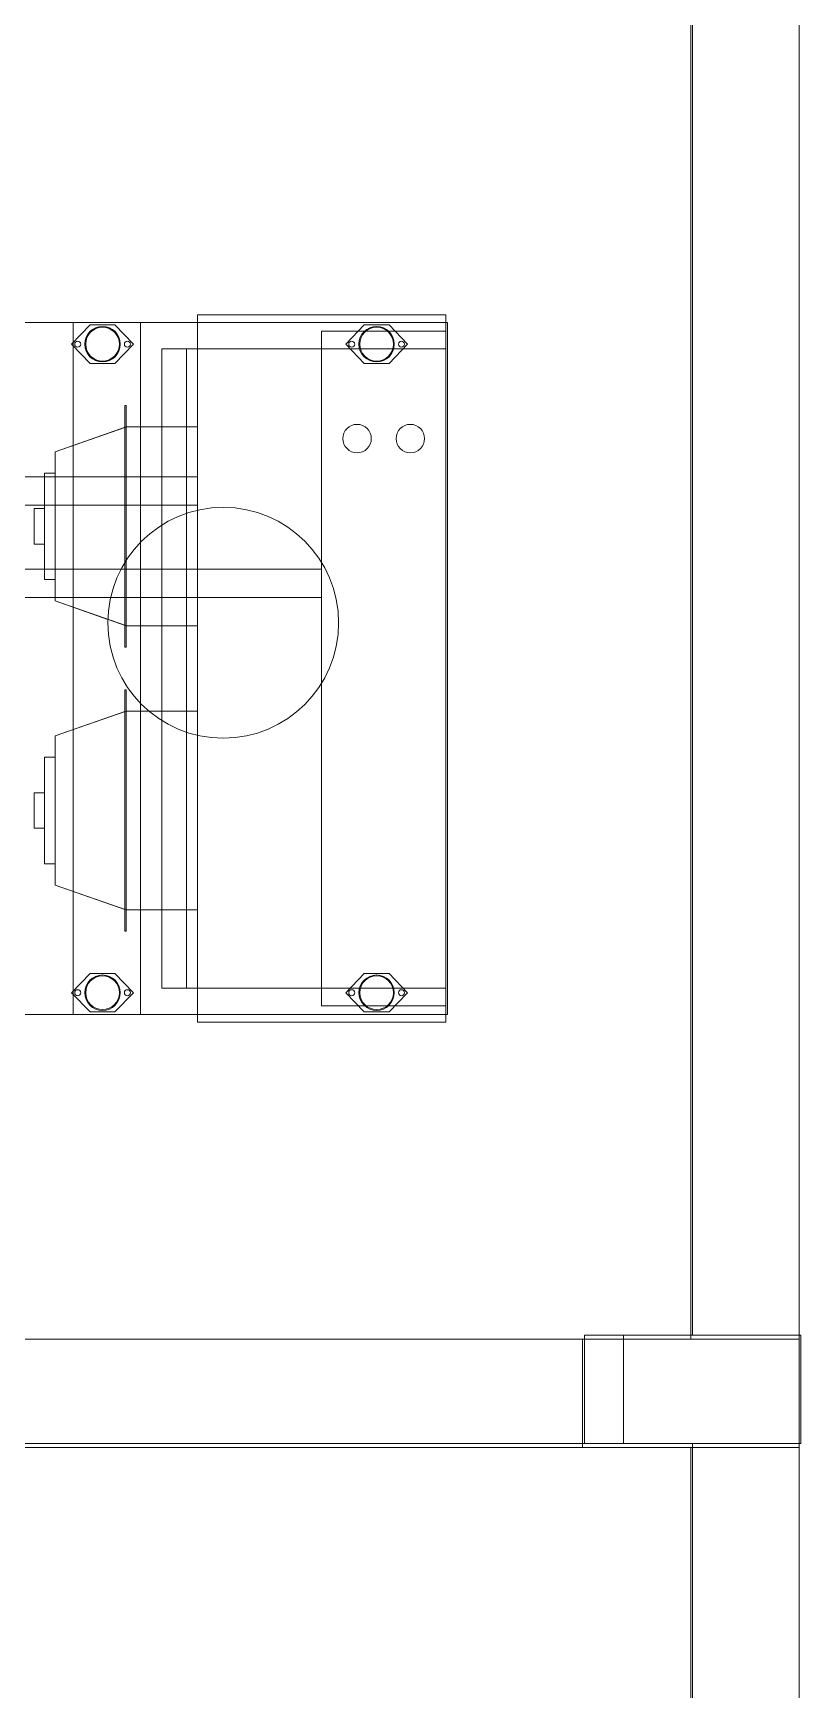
# Model space of a CAD drawing. Header units: inches. Extents: x -1128 to 651, y 96 to 845.
# Drawn here: x -969.096 to -967.141, y 699.106 to 703.322 of the extents above; entities that cross this region are included whole.
import ezdxf

# ---------------------------------------------------------------- set-up
doc = ezdxf.new("R2010")
doc.units = ezdxf.units.IN
doc.header["$MEASUREMENT"] = 0
doc.layers.add('硅胶总平面底图 工艺装置区', color=253, linetype='Continuous')

msp = doc.modelspace()

# ---------------------------------------------------------------- linework, layer by layer
at = {"color": 6, "lineweight": 0}
msp.add_lwpolyline([(-975.5391, 707.3874), (-967.1458, 707.3874), (-967.1458, 684.9151), (-975.5391, 684.9151)], close=True, dxfattribs=at)
at = {"layer": '硅胶总平面底图 工艺装置区', "color": 253, "linetype": 'Continuous', "lineweight": 0}
for p, q in [((-967.4213, 699.9983), (-967.4213, 703.419)), ((-967.4166, 700.0082), (-967.4166, 703.4289)), ((-967.1458, 699.9983), (-967.1458, 703.419)), ((-968.6776, 702.6056), (-968.6776, 701.9584)), ((-968.6776, 702.6056), (-968.6776, 701.9584)), ((-968.6776, 700.8051), (-968.6776, 702.6056)), ((-968.6776, 700.8051), (-968.6776, 702.6056)), ((-968.045, 702.6056), (-968.6776, 702.6056)), ((-968.045, 702.6056), (-968.6776, 702.6056)), ((-968.6776, 702.6056), (-968.045, 702.6056)), ((-968.6776, 702.6056), (-968.045, 702.6056)), ((-968.6776, 702.6056), (-968.6776, 702.1078)), ((-968.6776, 702.6056), (-968.6776, 702.1078)), ((-968.045, 702.6056), (-968.6776, 702.6056)), ((-968.045, 702.6056), (-968.6776, 702.6056)), ((-968.045, 702.6056), (-968.045, 700.8051)), ((-968.045, 702.6056), (-968.045, 700.8051)), ((-968.045, 702.564), (-968.045, 702.6056)), ((-968.045, 702.564), (-968.045, 702.6056)), ((-968.045, 702.564), (-968.045, 702.6056)), ((-968.045, 702.564), (-968.045, 702.6056)), ((-968.0404, 702.5857), (-969.3375, 702.5857)), ((-969.3375, 702.5857), (-968.0404, 702.5857)), ((-969.3375, 702.5857), (-968.994, 702.5857)), ((-969.3375, 702.5857), (-968.994, 702.5857)), ((-968.994, 702.5857), (-969.3375, 702.5857)), ((-969.3375, 702.5857), (-968.994, 702.5857)), ((-969.3375, 702.5857), (-968.8223, 702.5857)), ((-969.3375, 702.5857), (-968.8223, 702.5857)), ((-969.3375, 702.5857), (-968.994, 702.5857)), ((-969.3375, 702.5857), (-968.994, 702.5857)), ((-968.9506, 702.5794), (-968.9976, 702.5306)), ((-968.9506, 702.5794), (-968.9976, 702.5306)), ((-968.994, 700.825), (-968.994, 702.5857)), ((-968.994, 700.825), (-968.994, 702.5857)), ((-968.994, 702.5857), (-968.8223, 702.5857)), ((-968.994, 702.5857), (-968.8223, 702.5857)), ((-968.994, 702.5857), (-968.994, 702.2725)), ((-968.994, 702.5857), (-968.994, 702.2725)), ((-968.8223, 702.5857), (-968.994, 702.5857)), ((-968.8223, 702.5857), (-968.994, 702.5857)), ((-968.994, 702.5857), (-968.8223, 702.5857)), ((-968.994, 702.5857), (-968.8223, 702.5857)), ((-968.994, 702.5857), (-968.994, 702.2725)), ((-968.994, 702.5857), (-968.994, 702.2725)), ((-968.8873, 702.5794), (-968.9506, 702.5794)), ((-968.8873, 702.5794), (-968.9506, 702.5794)), ((-968.8403, 702.5306), (-968.8873, 702.5794)), ((-968.8403, 702.5306), (-968.8873, 702.5794)), ((-968.8223, 702.32), (-968.8223, 702.5857)), ((-968.8223, 702.32), (-968.8223, 702.5857)), ((-968.8223, 702.5857), (-968.6776, 702.5857)), ((-968.8223, 702.5857), (-968.6776, 702.5857)), ((-968.8223, 702.5857), (-968.6776, 702.5857)), ((-968.8223, 702.5857), (-968.6776, 702.5857)), ((-968.8223, 702.32), (-968.8223, 702.5857)), ((-968.8223, 702.32), (-968.8223, 702.5857)), ((-968.6776, 702.5857), (-968.045, 702.5857)), ((-968.6776, 702.5857), (-968.045, 702.5857)), ((-968.3613, 702.564), (-968.3613, 700.8467)), ((-968.3613, 702.564), (-968.3613, 700.8467)), ((-968.3613, 700.8467), (-968.3613, 702.564)), ((-968.3613, 700.8467), (-968.3613, 702.564)), ((-968.045, 702.564), (-968.3613, 702.564)), ((-968.045, 702.564), (-968.3613, 702.564)), ((-968.3613, 702.564), (-968.045, 702.564)), ((-968.3613, 702.564), (-968.045, 702.564)), ((-968.3613, 702.564), (-968.3613, 701.9752)), ((-968.3613, 702.564), (-968.3613, 701.9752)), ((-968.045, 702.564), (-968.3613, 702.564)), ((-968.045, 702.564), (-968.3613, 702.564)), ((-968.2528, 702.5794), (-968.2998, 702.5306)), ((-968.2528, 702.5794), (-968.2998, 702.5306)), ((-968.1896, 702.5794), (-968.2528, 702.5794)), ((-968.1896, 702.5794), (-968.2528, 702.5794)), ((-968.1426, 702.5306), (-968.1896, 702.5794)), ((-968.1426, 702.5306), (-968.1896, 702.5794)), ((-968.045, 702.5857), (-968.0404, 702.5857)), ((-968.045, 702.5857), (-968.0404, 702.5857)), ((-968.045, 702.5857), (-968.0404, 702.5857)), ((-968.045, 702.5857), (-968.0404, 702.5857)), ((-968.045, 700.8467), (-968.045, 702.564)), ((-968.045, 700.8467), (-968.045, 702.564)), ((-968.045, 702.564), (-968.045, 700.8467)), ((-968.045, 702.564), (-968.045, 700.8467)), ((-968.045, 700.8467), (-968.045, 702.564)), ((-968.045, 700.8467), (-968.045, 702.564)), ((-968.045, 700.8467), (-968.045, 702.564)), ((-968.045, 700.8467), (-968.045, 702.564)), ((-968.0404, 700.825), (-968.0404, 702.5857)), ((-968.0404, 700.825), (-968.0404, 702.5857)), ((-968.0404, 702.5857), (-968.0404, 700.825)), ((-968.0404, 702.5857), (-968.0404, 700.825)), ((-968.0404, 702.5857), (-968.0404, 700.825)), ((-968.0404, 702.5857), (-968.0404, 700.825)), ((-968.9976, 702.5306), (-968.9506, 702.4818)), ((-968.9976, 702.5306), (-968.9506, 702.4818)), ((-968.8873, 702.4818), (-968.8403, 702.5306)), ((-968.8873, 702.4818), (-968.8403, 702.5306)), ((-968.7048, 702.5188), (-968.768, 702.5188)), ((-968.7048, 702.5188), (-968.768, 702.5188)), ((-968.768, 702.5188), (-968.045, 702.5188)), ((-968.768, 702.5188), (-968.045, 702.5188)), ((-968.768, 700.8919), (-968.768, 702.5188)), ((-968.768, 700.8919), (-968.768, 702.5188)), ((-968.045, 702.5188), (-968.768, 702.5188)), ((-968.045, 702.5188), (-968.768, 702.5188)), ((-968.768, 702.5188), (-968.768, 702.32)), ((-968.768, 702.5188), (-968.768, 702.32)), ((-968.768, 702.5188), (-968.768, 702.32)), ((-968.768, 702.32), (-968.768, 702.5188)), ((-968.7048, 702.5188), (-968.768, 702.5188)), ((-968.7048, 702.5188), (-968.768, 702.5188)), ((-968.7048, 702.32), (-968.7048, 702.5188)), ((-968.7048, 702.5188), (-968.7048, 702.32)), ((-968.7048, 702.5188), (-968.6776, 702.5188)), ((-968.6776, 702.5188), (-968.7048, 702.5188)), ((-968.7048, 702.5188), (-968.6776, 702.5188)), ((-968.6776, 702.5188), (-968.7048, 702.5188)), ((-968.7048, 702.32), (-968.7048, 702.5188)), ((-968.7048, 702.5188), (-968.7048, 702.32)), ((-968.6776, 702.5188), (-968.045, 702.5188)), ((-968.045, 702.5188), (-968.6776, 702.5188)), ((-968.2998, 702.5306), (-968.2528, 702.4818)), ((-968.2998, 702.5306), (-968.2528, 702.4818)), ((-968.1896, 702.4818), (-968.1426, 702.5306)), ((-968.1896, 702.4818), (-968.1426, 702.5306)), ((-968.045, 700.8919), (-968.045, 702.5188)), ((-968.045, 700.8919), (-968.045, 702.5188)), ((-968.045, 702.5188), (-968.045, 700.8919)), ((-968.045, 700.8919), (-968.045, 702.5188)), ((-968.045, 702.5188), (-968.045, 700.8919)), ((-968.045, 702.5188), (-968.045, 700.8919)), ((-968.9506, 702.4818), (-968.8873, 702.4818)), ((-968.9506, 702.4818), (-968.8873, 702.4818)), ((-968.2528, 702.4818), (-968.1896, 702.4818)), ((-968.2528, 702.4818), (-968.1896, 702.4818)), ((-968.862, 701.9584), (-968.862, 702.3742)), ((-968.862, 702.3742), (-968.862, 701.7596)), ((-968.862, 701.9584), (-968.862, 702.3742)), ((-968.862, 702.3742), (-968.862, 701.7596)), ((-968.862, 701.7596), (-968.862, 702.3742)), ((-968.862, 701.7596), (-968.862, 702.3742)), ((-968.862, 702.3742), (-968.8584, 702.3742)), ((-968.862, 702.3742), (-968.8584, 702.3742)), ((-968.862, 701.9752), (-968.862, 702.3742)), ((-968.862, 701.9752), (-968.862, 702.3742)), ((-968.862, 702.3742), (-968.8584, 702.3742)), ((-968.8584, 701.7596), (-968.8584, 702.3742)), ((-968.8584, 702.3742), (-968.8584, 701.9584)), ((-968.8584, 701.9584), (-968.8584, 702.3742)), ((-968.8584, 702.3742), (-968.8584, 701.7596)), ((-968.8584, 702.3742), (-968.8584, 701.7596)), ((-968.8584, 701.7596), (-968.8584, 702.3742)), ((-968.8584, 702.3742), (-968.8584, 701.9809)), ((-968.8584, 701.9809), (-968.8584, 702.3742)), ((-969.0392, 702.2567), (-968.8584, 702.32)), ((-969.0392, 702.2567), (-968.862, 702.3187)), ((-969.0392, 702.2567), (-968.862, 702.3187)), ((-968.862, 702.3187), (-968.8584, 702.32)), ((-968.8584, 702.32), (-968.8584, 701.8138)), ((-968.8584, 702.32), (-968.8584, 701.8138)), ((-968.8584, 702.32), (-968.8584, 701.8138)), ((-968.8584, 702.32), (-968.8584, 701.8138)), ((-968.8584, 702.32), (-968.6776, 702.32)), ((-968.8584, 702.32), (-968.6776, 702.32)), ((-968.8584, 702.32), (-968.6776, 702.32)), ((-968.8223, 701.8138), (-968.8223, 702.32)), ((-968.8223, 701.8138), (-968.8223, 702.32)), ((-968.768, 702.32), (-968.768, 701.8138)), ((-968.768, 702.32), (-968.768, 701.8138)), ((-968.7048, 701.8138), (-968.7048, 702.32)), ((-968.7048, 702.32), (-968.7048, 701.8138)), ((-968.6776, 702.32), (-968.6776, 701.8138)), ((-968.6776, 701.8138), (-968.6776, 702.32)), ((-968.6776, 702.32), (-968.6776, 701.8138)), ((-968.6776, 701.8138), (-968.6776, 702.32)), ((-969.0392, 701.8771), (-969.0392, 702.2567)), ((-969.0392, 702.2567), (-969.0392, 701.8771)), ((-969.0392, 701.9584), (-969.0392, 702.2567)), ((-969.0392, 702.2567), (-969.0392, 701.8771)), ((-969.0392, 701.8771), (-969.0392, 702.2567)), ((-969.0392, 702.2567), (-969.0392, 702.0669)), ((-969.0392, 701.9584), (-969.0392, 702.2567)), ((-969.0392, 702.2567), (-969.0392, 702.0669)), ((-968.994, 702.2725), (-968.994, 701.8613)), ((-968.994, 702.2725), (-968.994, 701.8613)), ((-969.2651, 702.1933), (-969.0663, 702.1933)), ((-969.2651, 702.1933), (-969.0663, 702.1933)), ((-969.0663, 701.9313), (-969.0663, 702.2025)), ((-969.0663, 701.9313), (-969.0663, 702.2025)), ((-969.0663, 701.9584), (-969.0663, 702.2025)), ((-969.0663, 702.2025), (-969.0663, 701.9313)), ((-969.0663, 701.9584), (-969.0663, 702.2025)), ((-969.0663, 702.2025), (-969.0663, 701.9313)), ((-969.0663, 702.2025), (-969.0392, 702.2025)), ((-969.0663, 702.2025), (-969.0392, 702.2025)), ((-969.0663, 701.9584), (-969.0663, 702.2025)), ((-969.0663, 701.9584), (-969.0663, 702.2025)), ((-969.0663, 702.2025), (-969.0392, 702.2025)), ((-969.0663, 702.1933), (-968.6776, 702.1933)), ((-969.0392, 702.2025), (-969.0392, 701.9313)), ((-969.0392, 701.9313), (-969.0392, 702.2025)), ((-969.0392, 702.2025), (-969.0392, 701.9313)), ((-969.0392, 701.9313), (-969.0392, 702.2025)), ((-968.6776, 702.1933), (-968.6776, 702.121)), ((-968.6776, 702.121), (-968.6776, 702.1933)), ((-969.1159, 702.121), (-969.0663, 702.121)), ((-969.1159, 702.121), (-969.0663, 702.121)), ((-969.0934, 702.0217), (-969.0934, 702.1121)), ((-969.0934, 702.1121), (-969.0934, 702.0217)), ((-969.0934, 702.0217), (-969.0934, 702.1121)), ((-969.0934, 702.1121), (-969.0934, 702.0217)), ((-969.0934, 702.0217), (-969.0934, 702.1121)), ((-969.0934, 702.0217), (-969.0934, 702.1121)), ((-969.0934, 702.1121), (-969.0663, 702.1121)), ((-969.0934, 702.1121), (-969.0663, 702.1121)), ((-969.0934, 702.0217), (-969.0934, 702.1121)), ((-969.0934, 702.0217), (-969.0934, 702.1121)), ((-969.0934, 702.1121), (-969.0663, 702.1121)), ((-969.0663, 702.121), (-968.6776, 702.121)), ((-969.0663, 702.1121), (-969.0663, 702.0217)), ((-969.0663, 702.0217), (-969.0663, 702.1121)), ((-969.0663, 702.1121), (-969.0663, 702.0217)), ((-969.0663, 702.0217), (-969.0663, 702.1121)), ((-969.0392, 702.0669), (-969.0392, 701.9584)), ((-969.0392, 702.0669), (-969.0392, 701.9584)), ((-969.0934, 702.0217), (-969.0663, 702.0217)), ((-969.0934, 702.0217), (-969.0663, 702.0217)), ((-969.0934, 702.0217), (-969.0663, 702.0217)), ((-969.4007, 701.9584), (-968.3613, 701.9584)), ((-969.4007, 701.9584), (-968.8716, 701.9584)), ((-969.0663, 701.9313), (-969.0663, 701.9584)), ((-969.0663, 701.9313), (-969.0663, 701.9584)), ((-969.0663, 701.9313), (-969.0392, 701.9313)), ((-969.0663, 701.9313), (-969.0392, 701.9313)), ((-969.0392, 701.8861), (-969.0392, 701.9584)), ((-969.0392, 701.9584), (-969.0392, 701.8861)), ((-968.862, 701.8861), (-968.862, 701.9584)), ((-968.862, 701.8861), (-968.862, 701.9584)), ((-968.8584, 701.9584), (-968.8584, 701.8861)), ((-968.8584, 701.8861), (-968.8584, 701.9584)), ((-968.6776, 701.9584), (-968.6776, 701.8861)), ((-968.6776, 701.9584), (-968.6776, 701.8861)), ((-968.3613, 701.9584), (-968.3613, 701.8861)), ((-968.3613, 701.8861), (-968.3613, 701.9584)), ((-969.4007, 701.8861), (-968.3613, 701.8861)), ((-969.4007, 701.8861), (-968.8982, 701.8861)), ((-969.0392, 701.8771), (-969.0392, 701.8861)), ((-969.0392, 701.8861), (-969.0392, 701.8771)), ((-969.0392, 701.8771), (-969.0392, 701.8861)), ((-969.0392, 701.8861), (-969.0392, 701.8771)), ((-969.0392, 701.8771), (-968.8584, 701.8138)), ((-969.0392, 701.8771), (-968.862, 701.8151)), ((-969.0392, 701.8771), (-968.9053, 701.8302)), ((-968.862, 701.7596), (-968.862, 701.8861)), ((-968.862, 701.7596), (-968.862, 701.8861)), ((-968.8584, 701.8861), (-968.8584, 701.7596)), ((-968.8584, 701.7596), (-968.8584, 701.8861)), ((-968.6776, 701.8861), (-968.6776, 700.8051)), ((-968.6776, 701.8861), (-968.6776, 700.8051)), ((-968.994, 701.8613), (-968.994, 701.5494)), ((-968.994, 701.8613), (-968.994, 701.5494)), ((-968.994, 701.8613), (-968.994, 701.5494)), ((-968.994, 701.8613), (-968.994, 701.5494)), ((-968.862, 701.8151), (-968.8584, 701.8138)), ((-968.8584, 701.8138), (-968.6776, 701.8138)), ((-968.8584, 701.8138), (-968.6776, 701.8138)), ((-968.8223, 701.5969), (-968.8223, 701.8138)), ((-968.8223, 701.5969), (-968.8223, 701.8138)), ((-968.768, 701.8138), (-968.768, 701.5969)), ((-968.768, 701.8138), (-968.768, 701.5969)), ((-968.7048, 701.5969), (-968.7048, 701.8138)), ((-968.7048, 701.8138), (-968.7048, 701.5969)), ((-968.862, 701.7596), (-968.8584, 701.7596)), ((-968.862, 701.7596), (-968.8584, 701.7596)), ((-968.3613, 701.6679), (-968.3613, 700.8467)), ((-968.3613, 701.6679), (-968.3613, 700.8467)), ((-968.862, 701.0365), (-968.862, 701.6511)), ((-968.862, 701.0365), (-968.862, 701.6511)), ((-968.862, 701.0365), (-968.862, 701.6511)), ((-968.862, 701.6511), (-968.862, 701.0365)), ((-968.862, 701.0365), (-968.862, 701.6511)), ((-968.862, 701.6511), (-968.862, 701.0365)), ((-968.862, 701.6511), (-968.8584, 701.6511)), ((-968.862, 701.6511), (-968.8584, 701.6511)), ((-968.862, 701.0365), (-968.862, 701.6511)), ((-968.862, 701.0365), (-968.862, 701.6511)), ((-968.862, 701.6511), (-968.8584, 701.6511)), ((-968.8584, 701.0365), (-968.8584, 701.6511)), ((-968.8584, 701.6511), (-968.8584, 701.0365)), ((-968.8584, 701.0365), (-968.8584, 701.6511)), ((-968.8584, 701.6511), (-968.8584, 701.0365)), ((-968.8584, 701.6511), (-968.8584, 701.0365)), ((-968.8584, 701.0365), (-968.8584, 701.6511)), ((-968.8584, 701.6511), (-968.8584, 701.0365)), ((-968.8584, 701.0365), (-968.8584, 701.6511)), ((-969.0392, 701.5336), (-968.8584, 701.5969)), ((-969.0392, 701.5336), (-968.862, 701.5956)), ((-969.0392, 701.5336), (-968.862, 701.5956)), ((-968.862, 701.5956), (-968.8584, 701.5969)), ((-968.8584, 701.0907), (-968.8584, 701.5969)), ((-968.8584, 701.0907), (-968.8584, 701.5969)), ((-968.8584, 701.5969), (-968.8584, 701.0907)), ((-968.8584, 701.5969), (-968.8584, 701.0907)), ((-968.8584, 701.5969), (-968.6776, 701.5969)), ((-968.8584, 701.5969), (-968.6776, 701.5969)), ((-968.8584, 701.5969), (-968.8009, 701.5969)), ((-968.8223, 701.5969), (-968.8223, 701.6167)), ((-968.8223, 701.5969), (-968.8223, 701.6167)), ((-968.8223, 701.0907), (-968.8223, 701.5969)), ((-968.8223, 701.0907), (-968.8223, 701.5969)), ((-968.768, 701.5969), (-968.768, 701.0907)), ((-968.768, 701.5969), (-968.768, 701.0907)), ((-968.7048, 701.0907), (-968.7048, 701.5969)), ((-968.7048, 701.5969), (-968.7048, 701.0907)), ((-968.6776, 701.5969), (-968.6776, 701.0907)), ((-968.6776, 701.0907), (-968.6776, 701.5969)), ((-968.6776, 701.5969), (-968.6776, 701.0907)), ((-968.6776, 701.0907), (-968.6776, 701.5969)), ((-968.994, 701.5494), (-968.994, 701.1382)), ((-968.994, 701.5494), (-968.994, 701.1382)), ((-969.0392, 701.154), (-969.0392, 701.5336)), ((-969.0392, 701.5336), (-969.0392, 701.154)), ((-969.0392, 701.154), (-969.0392, 701.5336)), ((-969.0392, 701.5336), (-969.0392, 701.154)), ((-969.0392, 701.154), (-969.0392, 701.5336)), ((-969.0392, 701.5336), (-969.0392, 701.3438)), ((-969.0392, 701.154), (-969.0392, 701.5336)), ((-969.0392, 701.5336), (-969.0392, 701.3438)), ((-968.6776, 701.5353), (-968.6776, 700.8051)), ((-968.6776, 701.5353), (-968.6776, 700.8051)), ((-969.0663, 701.2082), (-969.0663, 701.4794)), ((-969.0663, 701.2082), (-969.0663, 701.4794)), ((-969.0663, 701.2082), (-969.0663, 701.4794)), ((-969.0663, 701.4794), (-969.0663, 701.2082)), ((-969.0663, 701.2082), (-969.0663, 701.4794)), ((-969.0663, 701.4794), (-969.0663, 701.2082)), ((-969.0663, 701.4794), (-969.0392, 701.4794)), ((-969.0663, 701.4794), (-969.0392, 701.4794)), ((-969.0663, 701.2082), (-969.0663, 701.4794)), ((-969.0663, 701.2082), (-969.0663, 701.4794)), ((-969.0663, 701.4794), (-969.0392, 701.4794)), ((-969.0392, 701.4794), (-969.0392, 701.2082)), ((-969.0392, 701.2082), (-969.0392, 701.4794)), ((-969.0392, 701.4794), (-969.0392, 701.2082)), ((-969.0392, 701.2082), (-969.0392, 701.4794)), ((-969.0934, 701.2986), (-969.0934, 701.389)), ((-969.0934, 701.389), (-969.0934, 701.2986)), ((-969.0934, 701.2986), (-969.0934, 701.389)), ((-969.0934, 701.389), (-969.0934, 701.2986)), ((-969.0934, 701.2986), (-969.0934, 701.389)), ((-969.0934, 701.2986), (-969.0934, 701.389)), ((-969.0934, 701.389), (-969.0663, 701.389)), ((-969.0934, 701.389), (-969.0663, 701.389)), ((-969.0934, 701.2986), (-969.0934, 701.389)), ((-969.0934, 701.2986), (-969.0934, 701.389)), ((-969.0934, 701.389), (-969.0663, 701.389)), ((-969.0663, 701.389), (-969.0663, 701.2986)), ((-969.0663, 701.2986), (-969.0663, 701.389)), ((-969.0663, 701.389), (-969.0663, 701.2986)), ((-969.0663, 701.2986), (-969.0663, 701.389)), ((-969.0392, 701.3438), (-969.0392, 701.154)), ((-969.0392, 701.3438), (-969.0392, 701.154)), ((-969.0934, 701.2986), (-969.0663, 701.2986)), ((-969.0934, 701.2986), (-969.0663, 701.2986)), ((-969.0934, 701.2986), (-969.0663, 701.2986)), ((-969.0663, 701.2082), (-969.0392, 701.2082)), ((-969.0663, 701.2082), (-969.0392, 701.2082)), ((-969.0663, 701.2082), (-969.0392, 701.2082)), ((-969.0392, 701.154), (-968.862, 701.092)), ((-969.0392, 701.154), (-968.8584, 701.0907)), ((-969.0392, 701.154), (-968.862, 701.092)), ((-968.994, 701.1382), (-968.994, 700.825)), ((-968.994, 701.1382), (-968.994, 700.825)), ((-968.994, 701.1382), (-968.994, 700.825)), ((-968.994, 701.1382), (-968.994, 700.825)), ((-968.862, 701.092), (-968.8584, 701.0907)), ((-968.8584, 701.0907), (-968.6776, 701.0907)), ((-968.8584, 701.0907), (-968.6776, 701.0907)), ((-968.8584, 701.0907), (-968.6776, 701.0907)), ((-968.8223, 700.825), (-968.8223, 701.0907)), ((-968.8223, 700.825), (-968.8223, 701.0907)), ((-968.8223, 700.825), (-968.8223, 701.0907)), ((-968.8223, 700.825), (-968.8223, 701.0907)), ((-968.768, 701.0907), (-968.768, 700.8919)), ((-968.768, 701.0907), (-968.768, 700.8919)), ((-968.768, 701.0907), (-968.768, 700.8919)), ((-968.768, 700.8919), (-968.768, 701.0907)), ((-968.7048, 700.8919), (-968.7048, 701.0907)), ((-968.7048, 701.0907), (-968.7048, 700.8919)), ((-968.7048, 700.8919), (-968.7048, 701.0907)), ((-968.7048, 701.0907), (-968.7048, 700.8919)), ((-968.862, 701.0365), (-968.8584, 701.0365)), ((-968.862, 701.0365), (-968.8584, 701.0365)), ((-968.862, 701.0365), (-968.8584, 701.0365)), ((-968.9506, 700.9289), (-968.9976, 700.8801)), ((-968.9506, 700.9289), (-968.9976, 700.8801)), ((-968.8873, 700.9289), (-968.9506, 700.9289)), ((-968.8873, 700.9289), (-968.9506, 700.9289)), ((-968.8403, 700.8801), (-968.8873, 700.9289)), ((-968.8403, 700.8801), (-968.8873, 700.9289)), ((-968.2528, 700.9289), (-968.2998, 700.8801)), ((-968.2528, 700.9289), (-968.2998, 700.8801)), ((-968.1896, 700.9289), (-968.2528, 700.9289)), ((-968.1896, 700.9289), (-968.2528, 700.9289)), ((-968.1426, 700.8801), (-968.1896, 700.9289)), ((-968.1426, 700.8801), (-968.1896, 700.9289)), ((-968.9976, 700.8801), (-968.9506, 700.8313)), ((-968.9976, 700.8801), (-968.9506, 700.8313)), ((-968.8873, 700.8313), (-968.8403, 700.8801)), ((-968.8873, 700.8313), (-968.8403, 700.8801)), ((-968.045, 700.8919), (-968.768, 700.8919)), ((-968.045, 700.8919), (-968.768, 700.8919)), ((-968.768, 700.8919), (-968.045, 700.8919)), ((-968.768, 700.8919), (-968.045, 700.8919)), ((-968.768, 700.8919), (-968.7048, 700.8919)), ((-968.768, 700.8919), (-968.7048, 700.8919)), ((-968.768, 700.8919), (-968.7048, 700.8919)), ((-968.768, 700.8919), (-968.7048, 700.8919)), ((-968.6776, 700.8919), (-968.7048, 700.8919)), ((-968.7048, 700.8919), (-968.6776, 700.8919)), ((-968.6776, 700.8919), (-968.7048, 700.8919)), ((-968.7048, 700.8919), (-968.6776, 700.8919)), ((-968.045, 700.8919), (-968.6776, 700.8919)), ((-968.6776, 700.8919), (-968.045, 700.8919)), ((-968.2998, 700.8801), (-968.2528, 700.8313)), ((-968.2998, 700.8801), (-968.2528, 700.8313)), ((-968.1896, 700.8313), (-968.1426, 700.8801)), ((-968.1896, 700.8313), (-968.1426, 700.8801)), ((-968.994, 700.825), (-969.3375, 700.825)), ((-969.3375, 700.825), (-968.994, 700.825)), ((-968.8223, 700.825), (-969.3375, 700.825)), ((-969.3375, 700.825), (-968.8223, 700.825)), ((-969.3375, 700.825), (-968.994, 700.825)), ((-969.3375, 700.825), (-968.994, 700.825)), ((-969.3375, 700.825), (-968.0404, 700.825)), ((-969.3375, 700.825), (-968.0404, 700.825)), ((-969.003, 700.825), (-969.3375, 700.825)), ((-969.3375, 700.825), (-969.003, 700.825)), ((-968.994, 700.825), (-969.0119, 700.825)), ((-969.0119, 700.825), (-968.994, 700.825)), ((-968.994, 700.825), (-968.8223, 700.825)), ((-968.8223, 700.825), (-968.994, 700.825)), ((-968.8223, 700.825), (-968.994, 700.825)), ((-968.994, 700.825), (-968.8223, 700.825)), ((-968.994, 700.825), (-968.8223, 700.825)), ((-968.8223, 700.825), (-968.994, 700.825)), ((-968.9506, 700.8313), (-968.8873, 700.8313)), ((-968.9506, 700.8313), (-968.8873, 700.8313)), ((-968.6776, 700.825), (-968.8223, 700.825)), ((-968.8223, 700.825), (-968.6776, 700.825)), ((-968.6776, 700.825), (-968.8223, 700.825)), ((-968.8223, 700.825), (-968.6776, 700.825)), ((-968.045, 700.825), (-968.6776, 700.825)), ((-968.6776, 700.825), (-968.045, 700.825)), ((-968.045, 700.8467), (-968.3613, 700.8467)), ((-968.045, 700.8467), (-968.3613, 700.8467)), ((-968.3613, 700.8467), (-968.045, 700.8467)), ((-968.3613, 700.8467), (-968.045, 700.8467)), ((-968.3613, 700.8467), (-968.045, 700.8467)), ((-968.3613, 700.8467), (-968.045, 700.8467)), ((-968.2528, 700.8313), (-968.1896, 700.8313)), ((-968.2528, 700.8313), (-968.1896, 700.8313)), ((-968.045, 700.8051), (-968.045, 700.8467)), ((-968.045, 700.8051), (-968.045, 700.8467)), ((-968.045, 700.8051), (-968.045, 700.8467)), ((-968.045, 700.8051), (-968.045, 700.8467)), ((-968.0404, 700.825), (-968.045, 700.825)), ((-968.045, 700.825), (-968.0404, 700.825)), ((-968.0404, 700.825), (-968.045, 700.825)), ((-968.045, 700.825), (-968.0404, 700.825)), ((-968.045, 700.8051), (-968.6776, 700.8051)), ((-968.045, 700.8051), (-968.6776, 700.8051)), ((-968.6776, 700.8051), (-968.045, 700.8051)), ((-968.6776, 700.8051), (-968.045, 700.8051)), ((-968.6776, 700.8051), (-968.045, 700.8051)), ((-968.6776, 700.8051), (-968.045, 700.8051)), ((-974.9974, 699.9983), (-967.6968, 699.9983)), ((-967.6968, 699.9983), (-967.6968, 699.7229)), ((-967.1458, 699.9983), (-967.6968, 699.9983)), ((-967.6921, 700.0082), (-967.6921, 699.7327)), ((-967.1411, 700.0082), (-967.6921, 700.0082)), ((-967.593, 699.7327), (-967.593, 700.0082)), ((-967.1458, 699.7229), (-967.1458, 699.9983)), ((-967.1411, 699.7327), (-967.1411, 700.0082)), ((-974.9927, 699.7327), (-967.6921, 699.7327)), ((-967.6921, 699.7327), (-967.1411, 699.7327)), ((-967.4166, 696.312), (-967.4166, 699.7327)), ((-974.9974, 699.7229), (-967.6968, 699.7229)), ((-967.6968, 699.7229), (-967.1458, 699.7229)), ((-967.4213, 696.3022), (-967.4213, 699.7229)), ((-967.1458, 696.3022), (-967.1458, 699.7229))]:
    msp.add_line(p, q, dxfattribs=at)
for centre, radius in [((-968.919, 702.5306), 0.0451), ((-968.919, 702.5306), 0.0429), ((-968.2212, 702.5306), 0.0451), ((-968.2212, 702.5306), 0.0429), ((-968.9822, 702.5306), 0.00768), ((-968.9822, 702.5306), 0.00768), ((-968.8557, 702.5306), 0.00768), ((-968.8557, 702.5306), 0.00768), ((-968.2845, 702.5306), 0.00768), ((-968.2845, 702.5306), 0.00768), ((-968.1579, 702.5306), 0.00768), ((-968.1579, 702.5306), 0.00768), ((-968.2709, 702.2903), 0.0362), ((-968.2709, 702.2903), 0.0362), ((-968.2709, 702.2903), 0.0362), ((-968.2709, 702.2903), 0.0362), ((-968.2709, 702.2903), 0.0362), ((-968.2709, 702.2903), 0.0362), ((-968.1353, 702.2903), 0.0362), ((-968.1353, 702.2903), 0.0362), ((-968.1353, 702.2903), 0.0362), ((-968.1353, 702.2903), 0.0362), ((-968.1353, 702.2903), 0.0362), ((-968.1353, 702.2903), 0.0362), ((-968.6117, 701.8215), 0.2938), ((-968.6117, 701.8215), 0.2938), ((-968.919, 700.8801), 0.0451), ((-968.919, 700.8801), 0.0429), ((-968.2212, 700.8801), 0.0451), ((-968.2212, 700.8801), 0.0429), ((-968.9822, 700.8801), 0.00768), ((-968.9822, 700.8801), 0.00768), ((-968.8557, 700.8801), 0.00768), ((-968.8557, 700.8801), 0.00768), ((-968.2845, 700.8801), 0.00768), ((-968.2845, 700.8801), 0.00768), ((-968.1579, 700.8801), 0.00768), ((-968.1579, 700.8801), 0.00768)]:
    msp.add_circle(centre, radius, dxfattribs=at)

doc.saveas('drawing.dxf')
